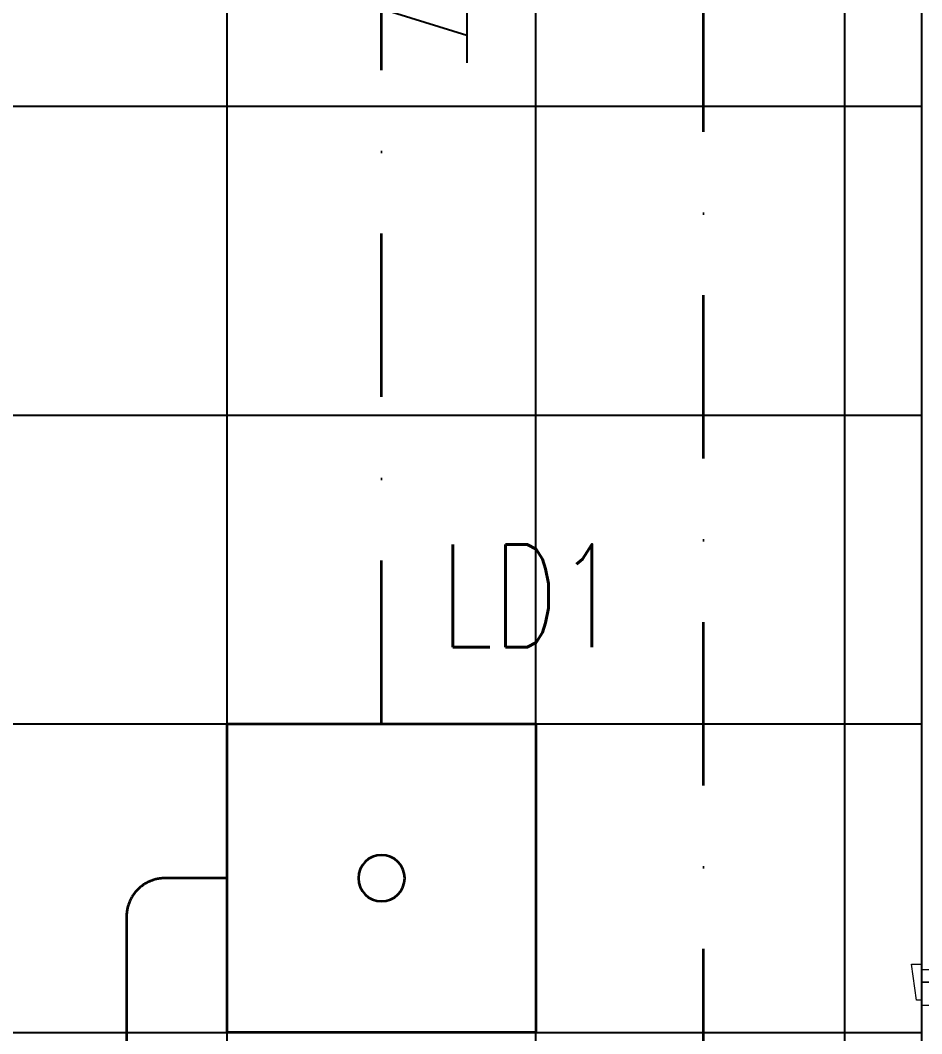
# Model space of a CAD drawing. Header units: inches. Extents: x -12418 to 57169, y -29325 to 19878.
# Drawn here: x 29598 to 31350, y -9002 to -7033 of the extents above; entities that cross this region are included whole.
import ezdxf
from ezdxf.enums import TextEntityAlignment as Align

# ---------------------------------------------------------------- set-up
doc = ezdxf.new("R2010")
doc.units = ezdxf.units.IN
doc.header["$LTSCALE"] = 25
doc.header["$MEASUREMENT"] = 0
doc.linetypes.add('DASHDOT', pattern=[25.4, 12.7, -6.35, 0, -6.35])
doc.layers.get('0').update_dxf_attribs({"color": 8})
doc.layers.add('00-Ground Floor$0$False Ceiling', color=251, linetype='Continuous')
for name, color, linetype, lineweight in [('00-Ground Floor$0$Walls', 251, 'Continuous', 5), ('00-Ground Floor$0$Wooden Joinery', 251, 'Continuous', 5), ('E-LITE-CIRC-NUMB', 6, 'Continuous', 25), ('E-LITE-CLNG', 150, 'Continuous', 35), ('E-LITE-CLNG-CNDT', 6, 'DASHDOT', 35), ('E-LITE-CTRL', 6, 'Continuous', 25), ('E-LITE-IDEN', 6, 'Continuous', 25), ('E-POWR-WIRE', 6, 'Continuous', 25), ('E-POWR-WIRE @ 100', 6, 'Continuous', 25), ('E-POWR-WIRE @ 20', 6, 'Continuous', 25), ('E-POWR-WIRE @ 50', 6, 'Continuous', 25)]:
    doc.layers.add(name, color=color, linetype=linetype, lineweight=lineweight)
doc.styles.add('DC_Simplex', font='SIMPLEX.shx', dxfattribs={"width": 0.7})

# ---------------------------------------------------------------- blocks, each defined once
blk = doc.blocks.new('00-Ground Floor$0$A$C72370EFE')
at = {"layer": '00-Ground Floor$0$Wooden Joinery'}
for p, q in [((-0.01, -0.03), (-0.01, -0.07)), ((0, -0.03), (-0.01, -0.03)), ((0.04, -0.03), (0.05, -0.03)), ((0.05, -0.03), (0.05, -0.07)), ((-0.01, -0.04), (-0.02, -0.04)), ((0.05, -0.04), (0.06, -0.04)), ((-0.05, -0.07), (-0.05, -0.16)), ((-0.03, -0.07), (-0.03, -0.16)), ((-0.01, -0.06), (-0.02, -0.06)), ((0, -0.07), (-0.01, -0.07)), ((0.04, -0.07), (0.05, -0.07)), ((0.05, -0.06), (0.06, -0.06)), ((0.07, -0.07), (0.07, -0.16)), ((0.09, -0.07), (0.09, -0.16)), ((-0.01, -0.17), (-0.02, -0.17)), ((-0.01, -0.17), (-0.01, -0.19)), ((0.05, -0.17), (0.06, -0.17)), ((0.05, -0.17), (0.05, -0.19)), ((-0.01, -0.19), (-0.02, -0.19)), ((0.05, -0.19), (0.06, -0.19))]:
    blk.add_line(p, q, dxfattribs=at)
for centre, radius, start, end in [((-0.02, -0.07), 0.03, 90, 180), ((0.06, -0.07), 0.03, 0, 90), ((-0.02, -0.07), 0.01, 90, 180), ((0.06, -0.07), 0.01, 0, 90), ((-0.02, -0.16), 0.03, 180, 270), ((-0.02, -0.16), 0.01, 180, 270), ((0.06, -0.16), 0.01, 270, 0), ((0.06, -0.16), 0.03, 270, 0)]:
    blk.add_arc(centre, radius, start, end, dxfattribs=at)
blk = doc.blocks.new('00-Ground Floor$0$A$C5DAD61B4')
at = {"layer": '00-Ground Floor$0$Wooden Joinery'}
for points in [[(80, 959.1), (80, 969.1), (10, 979.1), (10, 959.1)], [(940, 959.1), (940, 969.1), (1010, 979.1), (1010, 959.1)], [(70, 859.1), (70, 849.1), (0, 839.1), (0, 859.1)], [(120, 859.1), (120, 0), (80, 0), (80, 859.1)], [(950, 859.1), (950, 849.1), (1020, 839.1), (1020, 859.1)]]:
    blk.add_lwpolyline(points, close=True, dxfattribs=at)
for points in [[(45, 859.1), (45, 959.1), (20, 959.1), (20, 859.1), (45, 859.1)], [(45, 859.1), (80, 859.1), (80, 899.1), (90, 899.1), (90, 959.1), (45, 959.1), (45, 859.1)], [(975, 859.1), (940, 859.1), (940, 899.1), (930, 899.1), (930, 959.1), (975, 959.1), (975, 859.1)], [(975, 859.1), (975, 959.1), (1000, 959.1), (1000, 859.1), (975, 859.1)]]:
    blk.add_lwpolyline(points, dxfattribs=at)
blk.add_arc((80, 859.1), 860, 272.666, 0, dxfattribs=at)
at = {"layer": '00-Ground Floor$0$Wooden Joinery', "xscale": 999.9999999998854, "yscale": 999.9999999998854, "zscale": 999.9999999998854, "rotation": 180}
blk.add_blockref('00-Ground Floor$0$A$C72370EFE', (120, 0), dxfattribs=at)
blk = doc.blocks.new('00-Ground Floor$0$A$Ce9e1c4c3')
at = {"layer": '00-Ground Floor$0$False Ceiling', "color": 254, "linetype": 'Continuous'}
for p, q in [((-70000, -13467.4), (-70000, -2875.8)), ((-69400, -13467.4), (-69400, -2875.8)), ((-68800, -13467.4), (-68800, -2875.8)), ((-70450.5, -7200), (-68650.5, -7200)), ((-70450.5, -7800), (-68650.5, -7800)), ((-70450.5, -8400), (-68650.5, -8400)), ((-70450.5, -9000), (-68650.5, -9000))]:
    blk.add_line(p, q, dxfattribs=at)
at = {"layer": '00-Ground Floor$0$False Ceiling', "color": 254}
blk.add_line((-68650.5, -13467.4, 0), (-68650.5, -2875.8, 0), dxfattribs=at)
blk = doc.blocks.new('00-Ground Floor')
at = {"layer": '00-Ground Floor$0$Walls'}
blk.add_line((31349.5, -8867.4, 0), (31349.5, -6247.4, 0), dxfattribs=at)
at = {"layer": '00-Ground Floor$0$False Ceiling', "color": 254}
blk.add_blockref('00-Ground Floor$0$A$Ce9e1c4c3', (100000, 0), dxfattribs=at)
at = {"layer": '00-Ground Floor$0$Wooden Joinery', "rotation": 89.99999999999999}
blk.add_blockref('00-Ground Floor$0$A$C5DAD61B4', (32308.6, -9877.4, 0), dxfattribs=at)
blk = doc.blocks.new('*U14')
blk.add_lwpolyline([(-300, 300), (-300, -300), (300, -300), (300, 300)], close=True)
blk.add_circle((0, 0), 45)
at = {"layer": 'E-LITE-CIRC-NUMB', "style": 'DC_Simplex', "width": 0.7, "flags": 8}
blk.add_attdef('CIRCUIT', text='', height=200, rotation=0, dxfattribs=at).set_placement((-473.9, 300), align=Align.RIGHT)
at = {"layer": 'E-LITE-CTRL', "style": 'DC_Simplex', "width": 0.7, "flags": 8}
blk.add_attdef('CONTROL', (1118.9, -935), '', height=200, rotation=360, dxfattribs=at)
at = {"layer": 'E-LITE-IDEN', "style": 'DC_Simplex', "width": 0.7, "flags": 8}
blk.add_attdef('TYPE', (-114.6, 448.6), '', height=200, rotation=360, dxfattribs=at)
blk = doc.blocks.new('*U85')
for p, q in [((-1.658, 1.617), (1.663, 0.587)), ((1.663, 0.587), (1.004, 1.389)), ((-1.66, 0.515), (1.66, -0.515)), ((-1.663, -0.587), (1.658, -1.617)), ((1.659, -1.078), (1.657, -2.157))]:
    blk.add_line(p, q)
at = {"const_width": 0.414}
blk.add_lwpolyline([(1.278, -0.19, 1), (1.277, -0.604, 1)], format="xyb", close=True, dxfattribs=at)
blk = doc.blocks.new('*U711')
at = {"layer": 'E-POWR-WIRE @ 100', "xscale": 100, "yscale": 100, "zscale": 100}
blk.add_blockref('*U85', (30300, -6900), dxfattribs=at)
at = {"layer": 'E-POWR-WIRE @ 20', "xscale": 20, "yscale": 20, "zscale": 20}
blk.add_blockref('*U85', (30300, -6900), dxfattribs=at)
at = {"layer": 'E-POWR-WIRE @ 50', "xscale": 50, "yscale": 50, "zscale": 50}
blk.add_blockref('*U85', (30300, -6900), dxfattribs=at)

msp = doc.modelspace()

# ---------------------------------------------------------------- linework, layer by layer
at = {"layer": 'E-LITE-CLNG-CNDT', "color": 1}
msp.add_lwpolyline([(30600, -10500), (30850.7, -10500, 0.414214), (30925.7, -10425), (30925.7, -4575, 0.414214), (30850.7, -4500), (30600, -4500)], format="xyb", dxfattribs=at)
at = {"layer": 'E-LITE-CLNG-CNDT'}
msp.add_lwpolyline([(30300, -8400), (30300, -6000)], dxfattribs=at)
msp.add_lwpolyline([(30000, -8700), (29879.3, -8700, 0.414214), (29804.3, -8775), (29804.3, -11625, 0.414214), (29879.3, -11700), (30000, -11700)], format="xyb", dxfattribs=at)

# ---------------------------------------------------------------- block references
at = {"layer": 'E-LITE-CLNG'}
ref = msp.add_blockref('*U14', (30300, -8700), dxfattribs=dict(at, xscale=-1))
ref.add_attrib('TYPE', 'LD1', (30414.6, -8251.4), dxfattribs={"layer": 'E-LITE-IDEN', "height": 200, "rotation": 0, "style": 'DC_Simplex', "width": 0.7, "flags": 8})
at = {"layer": 'E-LITE-CLNG-CNDT'}
msp.add_blockref('00-Ground Floor', (0, 0), dxfattribs=at)
at = {"layer": 'E-POWR-WIRE'}
msp.add_blockref('*U711', (0, 0), dxfattribs=at)

doc.saveas('drawing.dxf')
